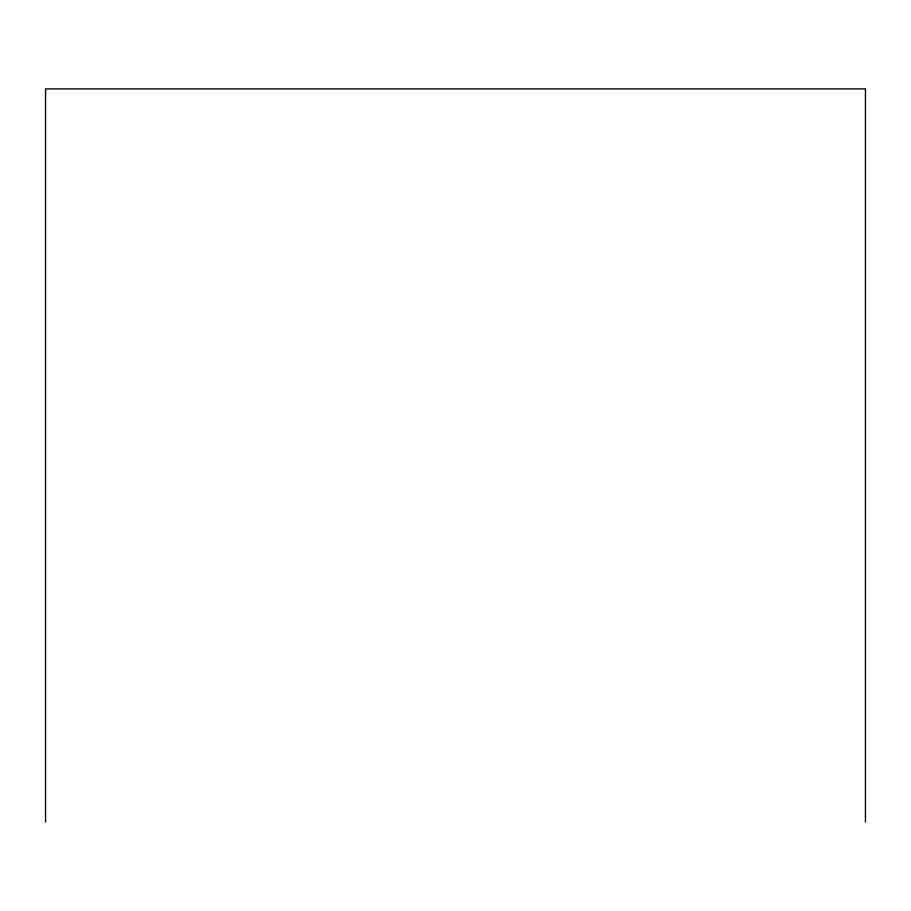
<?xml version="1.0" encoding="UTF-8"?>
<svg xmlns="http://www.w3.org/2000/svg" width="911" height="911" viewBox="0 0 911 911"><rect width="100%" height="100%" fill="white"/><g stroke="black" fill="none" stroke-linecap="round" stroke-linejoin="round"><path stroke-width="1.37" d="M865.45 822.098L865.45 88.902L45.55 88.902L45.55 822.098"/></g></svg>
